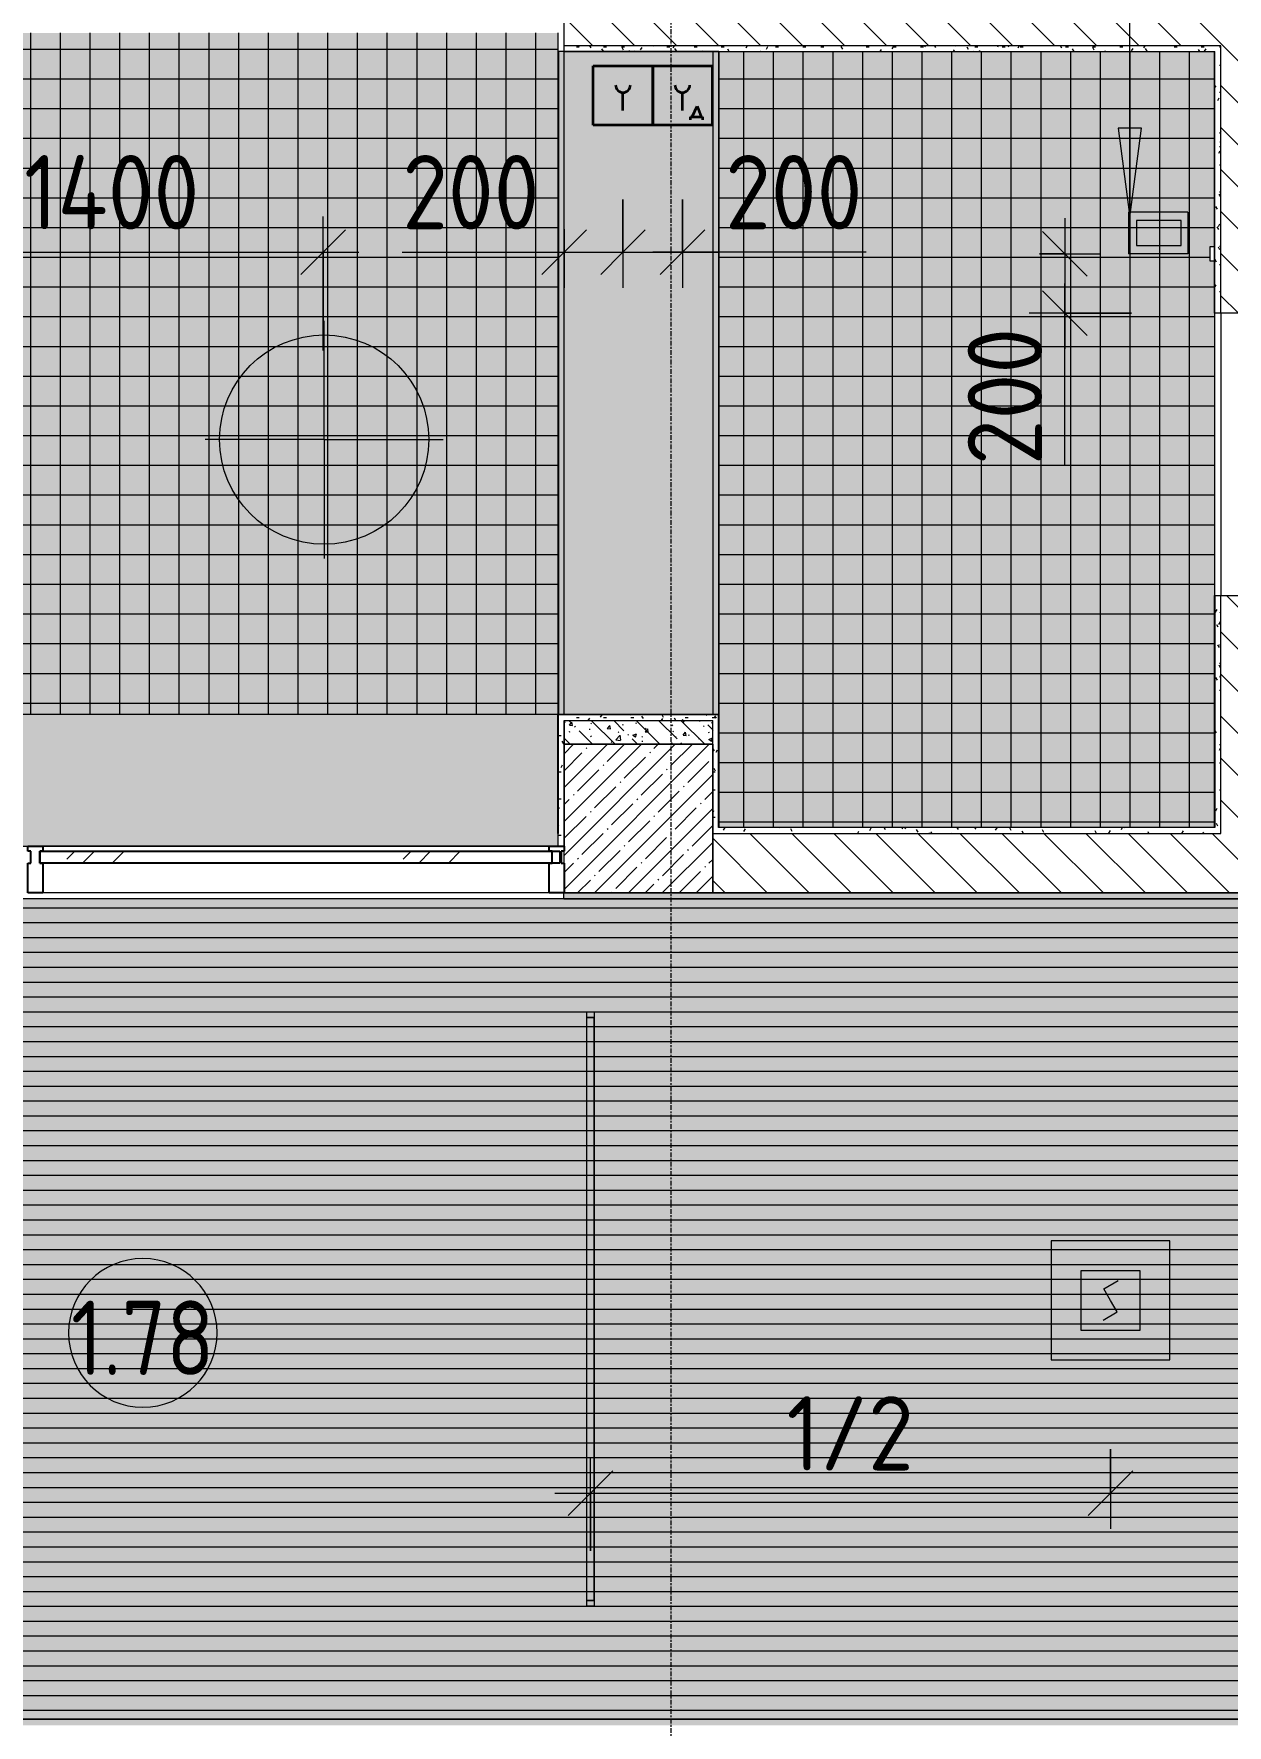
# Model space of a CAD drawing. Header units: millimetres. Extents: x 81610 to 276841, y -8553 to 29000.
# Drawn here: x 113815 to 117831, y 10600 to 16290 of the extents above; entities that cross this region are included whole.
import ezdxf

# ---------------------------------------------------------------- set-up
doc = ezdxf.new("R2010")
doc.units = ezdxf.units.MM
doc.linetypes.add('ADSK_Штрих_ш2 п1', pattern=[300, 200, -100])
doc.linetypes.add('Осевая', pattern=[31.75, 6.35, -4.7625, 15.875, -4.7625])
for name, color, linetype, lineweight in [('A-ANNO-DIMS', 7, 'Continuous', 9), ('A-ANNO-DIMS-100', 7, 'Continuous', 9), ('A-ANNO-NOTE', 7, 'Continuous', 9), ('A-AREA-IDEN', 7, 'Continuous', 9), ('A-CLNG-PATT', 7, 'Continuous', 9), ('A-DETL-1', 7, 'Continuous', 35), ('A-DETL-2', 7, 'ADSK_Штрих_ш2 п1', 9), ('A-GLAZ-CURT', 7, 'Continuous', 9), ('A-GLAZ-CURT-1', 7, 'Continuous', 25), ('A-GLAZ-CWMG', 7, 'Continuous', 9), ('A-GLAZ-CWMG-1', 7, 'Continuous', 25), ('A-WALL', 7, 'Continuous', 9), ('I-WALL', 7, 'Continuous', 9), ('Q-SPCQ', 7, 'Continuous', 9), ('S-COLS', 7, 'Continuous', 9), ('Оси-2', 7, 'Осевая', 9)]:
    doc.layers.add(name, color=color, linetype=linetype, lineweight=lineweight)
doc.layers.add('A-ANNO-NOTE-1', color=7, linetype='Continuous', lineweight=9, transparency=1)
doc.layers.add('A-CLNG-PATT-1', color=7, linetype='Continuous', lineweight=9, transparency=1)
for name, color, linetype, lineweight, true_color in [('A-CLNG-1', 7, 'Continuous', 9, 0xeaeaea), ('A-WALL-1', 7, 'Continuous', 9, 0x3c3c3c), ('A-WALL-FNSH-1', 7, 'Continuous', 9, 0x3c3c3c), ('E-LITE-EQPM-1', 7, 'Continuous', 9, 0xff8080), ('G-ANNO-TEXT-1', 7, 'Continuous', 9, 0x3c3c3c), ('I-WALL-1', 7, 'Continuous', 9, 0x535353), ('Q-SPCQ-3', 7, 'Continuous', 9, 0x008040), ('Q-SPCQ-4', 1, 'Continuous', 9, 0xff0000), ('S-COLS-1', 9, 'Continuous', 9, 0x808080), ('S-COLS-2', 7, 'Continuous', 9, 0x3c3c3c)]:
    doc.layers.add(name, color=color, linetype=linetype, lineweight=lineweight, true_color=true_color)
doc.styles.add('GOST Common', font='GOST_Common.ttf', dxfattribs={"width": 0.9, "height": 250})
doc.styles.add('ISOCPEUR', font='isocpeur.ttf', dxfattribs={"width": 0.9, "height": 250})
doc.dimstyles.new('ISO-2_5_0_9К_БОЛЬШОЙ', dxfattribs={"dimscale": 304.8, "dimtxt": 248.995294, "dimasz": 0.492126, "dimexe": 0.393701, "dimexo": 0.984252, "dimgap": 0, "dimtad": 1, "dimdec": 0, "dimrnd": 10, "dimzin": 0, "dimdsep": 46, "dimtxsty": 'ISOCPEUR', "dimblk1": 'OBLIQUE', "dimblk2": 'OBLIQUE', "dimsah": 1, "dimcen": 0.09, "dimdle": 0.393701, "dimazin": 0, "dimtfac": 1, "dimtdec": 4, "dimtix": 1, "dimtmove": 0, "dimatfit": 3, "dimfxl": 1, "dimtvp": 1, "dimtolj": 1, "dimtzin": 0, "dimarcsym": 2})
doc.dimstyles.new('ISO-2_5_0_9К_БОЛЬШОЙ_1', dxfattribs={"dimscale": 304.8, "dimtxt": 248.995294, "dimasz": 0.492126, "dimexe": 0.393701, "dimexo": 0.984252, "dimgap": 0, "dimtad": 1, "dimdec": 0, "dimrnd": 10, "dimzin": 0, "dimdsep": 46, "dimtxsty": 'ISOCPEUR', "dimblk1": 'OBLIQUE', "dimblk2": 'OBLIQUE', "dimsah": 1, "dimcen": 0.09, "dimdle": 0.393701, "dimazin": 0, "dimtfac": 1, "dimtdec": 4, "dimtix": 1, "dimtmove": 1, "dimatfit": 3, "dimfxl": 1, "dimtvp": 1, "dimtolj": 1, "dimtzin": 0, "dimarcsym": 2})
pattern_1 = [(135, (0, 0), (-70.71068, -70.71068), [])]
pattern_2 = [(0, (0, 0), (121.92, 30.48), [10.058, -81.382, 10.058, -81.382, -487.68]), (0, (0, 0), (121.92, 30.48), [-182.88, 10.058, -172.822, 10.058, -81.382, -213.36]), (0, (0, 0), (121.92, 30.48), [-457.2, 10.058, -50.902, 10.058, -142.342]), (120, (45.72, 15.24), (-87.356454, 90.345817), [10.058, -81.382, 10.058, -81.382, -487.68]), (120, (45.72, 15.24), (-87.356454, 90.345817), [-182.88, 10.058, -172.822, 10.058, -81.382, -213.36]), (120, (45.72, 15.24), (-87.356454, 90.345817), [-457.2, 10.058, -50.902, 10.058, -142.342]), (240, (60.96, 76.2), (-34.563546, -120.825817), [10.058, -81.382, 10.058, -81.382, -487.68]), (240, (60.96, 76.2), (-34.563546, -120.825817), [-182.88, 10.058, -172.822, 10.058, -81.382, -213.36]), (240, (60.96, 76.2), (-34.563546, -120.825817), [-457.2, 10.058, -50.902, 10.058, -142.342])]

# ---------------------------------------------------------------- blocks, each defined once
blk = doc.blocks.new('Системная панель - Стекло - 40мм-32354598-Сводный план потолков 1 этажа в осях 23-33')
at = {"layer": 'A-GLAZ-CURT'}
h = blk.add_hatch(dxfattribs=at)
h.set_pattern_fill('FP_21', color=256, style=0, pattern_type=2)
h.set_pattern_definition([(225, (114810.45, 13440), (282.8427, -282.8427), [200, -600]), (225, (115010.45, 13540), (282.8427, -282.8427), [600, -200]), (225, (114610.45, 13640), (282.8427, -282.8427), [200, -600])])
h.paths.add_polyline_path([(-875, 40), (-875, 0), (875, 0), (875, 40), (-788.6, 40)])
at = {"layer": 'A-GLAZ-CURT-1'}
for p, q in [((-875, 0), (-875, 40)), ((-875, 40), (875, 40)), ((875, 0), (-875, 0)), ((875, 40), (875, 0))]:
    blk.add_line(p, q, dxfattribs=at)
blk = doc.blocks.new('Прямоугольный импост - Импост структурный с накладкой - 160мм Темный-32355001-Сводный план потолков 1 этажа в осях 23-33')
at = {"layer": 'A-GLAZ-CWMG'}
for p, q in [((115550, 13557), (113845.4, 13557)), ((115560.4, 13557), (115550, 13557))]:
    blk.add_line(p, q, dxfattribs=at)
blk = doc.blocks.new('Прямоугольный импост - Импост структурный с накладкой - 160мм Темный-30755591-Сводный план потолков 1 этажа в осях 23-33')
at = {"layer": 'A-GLAZ-CWMG-1'}
for p, q in [((25, 17), (-25, 17)), ((-25, 17), (-25, 0)), ((-25, 0), (-15, 0)), ((-15, 0), (-15, -40)), ((15, 0), (25, 0)), ((15, -40), (15, 0)), ((25, 0), (25, 17)), ((-15, -40), (-25, -40)), ((-25, -40), (-25, -140)), ((25, -40), (15, -40)), ((25, -140), (25, -40)), ((-25, -140), (25, -140))]:
    blk.add_line(p, q, dxfattribs=at)
blk = doc.blocks.new('Прямоугольный импост - Импост структурный с накладкой - 160мм Темный-31239248-Сводный план потолков 1 этажа в осях 23-33')
at = {"layer": 'A-GLAZ-CWMG-1'}
for p, q in [((-50, 0), (-50, 17)), ((-50, 17), (0, 17)), ((-40, 0), (-50, 0)), ((-40, -40), (-40, 0)), ((0, 0), (-10, 0)), ((-10, 0), (-10, -40)), ((0, 17), (0, 0)), ((-50, -140), (-50, -40)), ((-50, -40), (-40, -40)), ((-10, -40), (0, -40)), ((0, -40), (0, -140)), ((0, -140), (-50, -140))]:
    blk.add_line(p, q, dxfattribs=at)
blk = doc.blocks.new('Прямоугольный импост - Импост структурный с накладкой - 160мм Темный-32355004-Сводный план потолков 1 этажа в осях 23-33')
at = {"layer": 'A-GLAZ-CWMG'}
for p, q in [((115550, 13557), (113845.4, 13557)), ((115550, 13400), (113845.4, 13400))]:
    blk.add_line(p, q, dxfattribs=at)
blk = doc.blocks.new('_Считыватель карт - Тип 1-29705581-Сводный план потолков 1 этажа в осях 23-33')
at = {"layer": 'Q-SPCQ-3'}
for p, q in [((100, -15.5), (100, -0.5)), ((100, -0.5), (150, -0.5)), ((150, -15.5), (100, -15.5)), ((150, -0.5), (150, -15.5)), ((-15, -90), (125, -90)), ((-15, -90), (-15, -290)), ((97.6, -113.4), (12.6, -113.4)), ((12.6, -113.4), (12.6, -263.4)), ((97.6, -263.4), (97.6, -113.4)), ((125, -90), (125, -290)), ((12.6, -263.4), (97.6, -263.4)), ((-15, -290), (125, -290))]:
    blk.add_line(p, q, dxfattribs=at)
blk = doc.blocks.new('Извещатель потолочный - Монтируемые на перекрытии-30363648-Сводный план потолков 1 этажа в осях 23-33')
at = {"layer": 'Q-SPCQ'}
for p, q in [((-300, 300), (-300, -100)), ((100, 300), (-300, 300)), ((100, -100), (100, 300)), ((0, 200), (-200, 200)), ((-200, 200), (-200, 0)), ((0, 0), (0, 200)), ((-122.5, 139), (-74.9, 166.5)), ((-100, 100), (-122.5, 139)), ((-125.1, 33.5), (-77.5, 61)), ((-77.5, 61), (-100, 100)), ((-200, 0), (0, 0)), ((-300, -100), (100, -100))]:
    blk.add_line(p, q, dxfattribs=at)
blk = doc.blocks.new('Downlight - Strip - 2000 мм-27655400-Сводный план потолков 1 этажа в осях 23-33')
at = {"layer": 'E-LITE-EQPM-1'}
for p, q in [((-1000, -231.3), (-1000, -205.9)), ((-1000, -205.9), (-980.9, -205.9)), ((-980.9, -231.3), (-980.9, -205.9)), ((-980.9, -205.9), (981, -205.9)), ((-980.9, -205.9), (-980.9, -231.3)), ((-980.9, -231.3), (-980.9, -205.9)), ((-980.9, -205.9), (-980.9, -231.3)), ((-980.9, -205.9), (981, -205.9)), ((-980.9, -205.9), (981, -205.9)), ((981, -205.9), (981, -231.3)), ((981, -231.3), (981, -205.9)), ((981, -205.9), (1000, -205.9)), ((981, -231.3), (981, -205.9)), ((981, -205.9), (981, -231.3)), ((1000, -205.9), (1000, -231.3)), ((-980.9, -231.3), (-1000, -231.3)), ((981, -231.3), (-980.9, -231.3)), ((981, -231.3), (-980.9, -231.3)), ((-980.9, -231.3), (981, -231.3)), ((1000, -231.3), (981, -231.3))]:
    blk.add_line(p, q, dxfattribs=at)
blk = doc.blocks.new('Марка_Помещения - Номер-25198446-Сводный план потолков 1 этажа в осях 23-33')
at = {"layer": 'A-AREA-IDEN'}
for start, end in [(360, 180), (180, 360)]:
    blk.add_arc((0, 0), 2.5, start, end, dxfattribs=at)
blk = doc.blocks.new('DIMBLOCK31-Сводный план потолков 1 этажа в осях 23-33')
at = {"layer": 'A-ANNO-DIMS-100'}
for p, q in [((117285, 15670), (117285, 15230)), ((117199.5, 15550), (117405, 15550)), ((117285, 15550), (117199.5, 15550)), ((117285, 15413), (117285, 15450)), ((117285, 14838.9), (117285, 15413)), ((117510, 15350), (117165, 15350)), ((117285, 15350), (117510, 15350))]:
    blk.add_line(p, q, dxfattribs=at)
at = {"layer": 'A-ANNO-DIMS-100', "lineweight": 20}
for p, q in [((117285, 15550), (117210, 15625)), ((117285, 15550), (117360, 15475)), ((117285, 15350), (117210, 15425)), ((117285, 15350), (117360, 15275))]:
    blk.add_line(p, q, dxfattribs=at)
at = {"layer": 'A-ANNO-DIMS-100', "color": 0, "insert": (116958.4, 14838.9), "char_height": 250, "width": 568.858, "attachment_point": 1, "rotation": 90, "line_spacing_factor": 1.149209, "style": 'ISOCPEUR'}
blk.add_mtext('200', dxfattribs=at)
blk = doc.blocks.new('_Oblique')
at = {"color": 0, "linetype": 'ByBlock', "lineweight": -2}
blk.add_line((-0.5, -0.5), (0.5, 0.5), dxfattribs=at)
blk = doc.blocks.new('DIMBLOCK75-Сводный план потолков 1 этажа в осях 23-33')
at = {"layer": 'A-ANNO-DIMS-100'}
for p, q in [((115798.1, 15732.5), (115798.1, 15435.6)), ((115798.1, 15555.6), (115798.1, 15732.5)), ((115600.4, 15633), (115600.4, 15435.6)), ((115600.4, 15555.6), (115600.4, 15633)), ((115055.3, 15555.6), (115629.3, 15555.6)), ((115480.4, 15555.6), (115798.1, 15555.6)), ((115629.3, 15555.6), (115699.3, 15555.6))]:
    blk.add_line(p, q, dxfattribs=at)
at = {"layer": 'A-ANNO-DIMS-100', "lineweight": 20}
for p, q in [((115600.4, 15555.6), (115675.4, 15630.6)), ((115798.1, 15555.6), (115873.1, 15630.6)), ((115600.4, 15555.6), (115525.4, 15480.6)), ((115798.1, 15555.6), (115723.1, 15480.6))]:
    blk.add_line(p, q, dxfattribs=at)
at = {"layer": 'A-ANNO-DIMS-100', "color": 0, "insert": (115055.3, 15882.2), "char_height": 250, "width": 568.858, "attachment_point": 1, "line_spacing_factor": 1.149209, "style": 'ISOCPEUR'}
blk.add_mtext('200', dxfattribs=at)
blk = doc.blocks.new('DIMBLOCK76-Сводный план потолков 1 этажа в осях 23-33')
at = {"layer": 'A-ANNO-DIMS-100'}
for p, q in [((115798.1, 15732.5), (115798.1, 15435.6)), ((115798.1, 15555.6), (115798.1, 15732.5)), ((115998.1, 15732.5), (115998.1, 15435.6)), ((115998.1, 15555.6), (115998.1, 15732.5)), ((115798.1, 15555.6), (116118.1, 15555.6)), ((116042, 15555.6), (115898.1, 15555.6)), ((116616.1, 15555.6), (116042, 15555.6))]:
    blk.add_line(p, q, dxfattribs=at)
at = {"layer": 'A-ANNO-DIMS-100', "lineweight": 20}
for p, q in [((115798.1, 15555.6), (115873.1, 15630.6)), ((115998.1, 15555.6), (116073.1, 15630.6)), ((115798.1, 15555.6), (115723.1, 15480.6)), ((115998.1, 15555.6), (115923.1, 15480.6))]:
    blk.add_line(p, q, dxfattribs=at)
at = {"layer": 'A-ANNO-DIMS-100', "color": 0, "insert": (116142, 15882.2), "char_height": 250, "width": 568.858, "attachment_point": 1, "line_spacing_factor": 1.149209, "style": 'ISOCPEUR'}
blk.add_mtext('200', dxfattribs=at)
blk = doc.blocks.new('DIMBLOCK141-Сводный план потолков 1 этажа в осях 23-33')
at = {"layer": 'A-ANNO-DIMS-100'}
for p, q in [((115689, 11186.1), (115689, 11500.1)), ((117439, 11529), (117439, 11260.1)), ((117439, 11380.1), (117439, 11529)), ((115569, 11380.1), (117439, 11380.1)), ((115689, 11380.1), (115689, 11186.1))]:
    blk.add_line(p, q, dxfattribs=at)
at = {"layer": 'A-ANNO-DIMS-100', "lineweight": 20}
for p, q in [((115689, 11380.1), (115764, 11455.1)), ((117439, 11380.1), (117514, 11455.1)), ((115689, 11380.1), (115614, 11305.1)), ((117439, 11380.1), (117364, 11305.1))]:
    blk.add_line(p, q, dxfattribs=at)
at = {"layer": 'A-ANNO-DIMS-100', "color": 0, "insert": (116348.5, 11706.7), "char_height": 250, "width": 517.144, "attachment_point": 1, "line_spacing_factor": 1.149209, "style": 'ISOCPEUR'}
blk.add_mtext('1/2', dxfattribs=at)
blk = doc.blocks.new('DIMBLOCK142-Сводный план потолков 1 этажа в осях 23-33')
at = {"layer": 'A-ANNO-DIMS-100'}
for p, q in [((117439, 11529), (117439, 11260.1)), ((117439, 11380.1), (117439, 11529)), ((119189, 11186.1), (119189, 11500.1)), ((117439, 11380.1), (119309, 11380.1)), ((119189, 11380.1), (119189, 11186.1))]:
    blk.add_line(p, q, dxfattribs=at)
at = {"layer": 'A-ANNO-DIMS-100', "lineweight": 20}
for p, q in [((117439, 11380.1), (117514, 11455.1)), ((119189, 11380.1), (119264, 11455.1)), ((117439, 11380.1), (117364, 11305.1)), ((119189, 11380.1), (119114, 11305.1))]:
    blk.add_line(p, q, dxfattribs=at)
at = {"layer": 'A-ANNO-DIMS-100', "color": 0, "insert": (118098.5, 11706.7), "char_height": 250, "width": 517.144, "attachment_point": 1, "line_spacing_factor": 1.149209, "style": 'ISOCPEUR'}
blk.add_mtext('1/2', dxfattribs=at)
blk = doc.blocks.new('DIMBLOCK144-Сводный план потолков 1 этажа в осях 23-33')
at = {"layer": 'A-ANNO-DIMS-100'}
for p, q in [((113389, 15431), (113389, 15675.6)), ((114789, 15224.8), (114789, 15675.6)), ((113389, 15555.6), (114909, 15555.6)), ((113389, 15555.6), (113389, 15431)), ((114789, 15555.6), (114789, 15224.8))]:
    blk.add_line(p, q, dxfattribs=at)
at = {"layer": 'A-ANNO-DIMS-100', "lineweight": 20}
for p, q in [((113389, 15555.6), (113464, 15630.6)), ((114789, 15555.6), (114864, 15630.6)), ((113389, 15555.6), (113314, 15480.6)), ((114789, 15555.6), (114714, 15480.6))]:
    blk.add_line(p, q, dxfattribs=at)
at = {"layer": 'A-ANNO-DIMS-100', "color": 0, "insert": (113782.5, 15882.2), "char_height": 250, "width": 735.494, "attachment_point": 1, "line_spacing_factor": 1.149209, "style": 'ISOCPEUR'}
blk.add_mtext('1400', dxfattribs=at)

msp = doc.modelspace()

# ---------------------------------------------------------------- hatches: boundary and pattern name
at = {"layer": 'A-ANNO-NOTE-1'}
h = msp.add_hatch(color=256, dxfattribs=at)
h.paths.add_polyline_path([(114792.5, 14572.8), (114825.7, 14574.4), (114847.6, 14577.1), (114874.7, 14582.5), (114901.3, 14590), (114927.2, 14599.6), (114952.3, 14611.2), (114976.5, 14624.7), (115002.5, 14642.3), (115021.1, 14657.1), (115041.4, 14675.9), (115060.2, 14696.2), (115077.3, 14717.9), (115092.7, 14740.9), (115106.2, 14765), (115117.8, 14790.1), (115127.3, 14816), (115134.8, 14842.6), (115140.9, 14874.4), (115143.5, 14897.2), (115144.6, 14924.8), (115143.5, 14952.4), (115140.2, 14979.9), (115134.8, 15007), (115127.3, 15033.6), (115117.8, 15059.5), (115106.2, 15084.6), (115092.7, 15108.8), (115077.3, 15131.7), (115060.2, 15153.5), (115041.4, 15173.8), (115021.1, 15192.5), (114999.4, 15209.6), (114976.5, 15225), (114952.3, 15238.5), (114927.2, 15250.1), (114901.3, 15259.6), (114874.7, 15267.1), (114847.6, 15272.5), (114820.1, 15275.8), (114792.5, 15276.9), (114764.9, 15275.8), (114737.4, 15272.5), (114710.3, 15267.1), (114683.7, 15259.6), (114657.3, 15249.9), (114632.7, 15238.5), (114604.9, 15222.6), (114585.6, 15209.6), (114563.9, 15192.5), (114543.6, 15173.8), (114524.8, 15153.5), (114507.7, 15131.7), (114491.1, 15106.6), (114478.9, 15084.6), (114467.3, 15059.5), (114457.7, 15033.6), (114450.2, 15007), (114444.8, 14979.9), (114441.6, 14952.4), (114440.5, 14924.8), (114441.6, 14897.2), (114444.8, 14869.8), (114450.2, 14842.6), (114457.7, 14816), (114467.3, 14790.1), (114478.9, 14765), (114492.4, 14740.9), (114507.7, 14717.9), (114524.8, 14696.2), (114543.6, 14675.9), (114563.9, 14657.1), (114585.6, 14640), (114608.6, 14624.7), (114632.7, 14611.2), (114657.8, 14599.6), (114683.7, 14590), (114710.3, 14582.5), (114737.4, 14577.1), (114764.9, 14573.9), (114783.3, 14572.9)])
h.paths.add_polyline_path([(114792.5, 14624.8), (114769, 14625.8), (114745.6, 14628.5), (114722.5, 14633.1), (114699.8, 14639.5), (114677.7, 14647.7), (114656.3, 14657.5), (114635.8, 14669), (114616.2, 14682.1), (114597.7, 14696.7), (114580.4, 14712.7), (114564.4, 14730), (114549.8, 14748.5), (114536.7, 14768.1), (114525.2, 14788.6), (114515.4, 14810), (114507.2, 14832.1), (114500.8, 14854.8), (114496.2, 14877.9), (114493.4, 14901.3), (114492.5, 14924.8), (114493.4, 14948.4), (114496.2, 14971.8), (114500.8, 14994.9), (114507.2, 15017.5), (114515.4, 15039.6), (114525.2, 15061), (114536.7, 15081.6), (114553.9, 15106.6), (114564.4, 15119.7), (114580.4, 15137), (114597.7, 15152.9), (114616.2, 15167.5), (114635.8, 15180.6), (114657.3, 15192.6), (114677.7, 15202), (114699.8, 15210.1), (114722.5, 15216.5), (114745.6, 15221.1), (114769, 15223.9), (114792.5, 15224.8), (114816.1, 15223.9), (114839.5, 15221.1), (114862.6, 15216.5), (114885.2, 15210.1), (114907.3, 15202), (114928.7, 15192.1), (114949.3, 15180.6), (114968.9, 15167.5), (114987.4, 15152.9), (115004.7, 15137), (115020.6, 15119.7), (115035.2, 15101.2), (115048.3, 15081.6), (115059.8, 15061), (115069.7, 15039.6), (115077.8, 15017.5), (115085.2, 14990.5), (115088.8, 14971.8), (115091.6, 14948.4), (115092.5, 14924.8), (115091.6, 14901.3), (115088.2, 14874.4), (115084.2, 14854.8), (115077.8, 14832.1), (115069.7, 14810), (115059.8, 14788.6), (115048.3, 14768.1), (115035.2, 14748.5), (115020.6, 14730), (115004.7, 14712.7), (114987.4, 14696.7), (114968.9, 14682.1), (114949.3, 14669), (114928.7, 14657.5), (114907.3, 14647.7), (114885.2, 14639.5), (114862.6, 14633.1), (114839.5, 14628.5), (114816.1, 14625.8), (114800.4, 14624.9)])
at = {"layer": 'A-CLNG-PATT'}
h = msp.add_hatch(dxfattribs=at)
h.set_pattern_fill('FP_35', color=256, style=0, pattern_type=2)
h.set_pattern_definition([(0, (109305, 16338.5), (0, -100), []), (270, (109305, 16338.5), (-100, -6e-15), [])])
h.paths.add_polyline_path([(117790, 13620), (117790, 16229), (116120.4, 16229), (116121, 13620), (117773, 13620)])
h.paths.add_polyline_path([(115580, 14000), (115580, 16293), (111070, 16293), (111070, 14000), (115499, 14000)])
h.paths.add_polyline_path([(106071.9, 14000), (110529, 14000), (110529, 19120), (106070, 19120), (106070, 14000)])
h.paths.add_polyline_path([(105530, 14000), (105530, 19120), (100820, 19120), (100821, 17750), (101418, 17750), (101418, 14000), (104725.2, 14000)])
h.paths.add_polyline_path([(117774, 15525), (117774, 15575), (117789, 15575), (117789, 15525)])
h.paths.add_polyline_path([(101419, 15575), (101419, 15675), (101439, 15675), (101439, 15575)])
h.paths.add_polyline_path([(101439, 16325), (101419, 16325), (101419, 16425), (101439, 16425)])
h = msp.add_hatch(dxfattribs=at)
h.set_pattern_fill('FP_44', color=256, style=0, pattern_type=2)
h.set_pattern_definition([(0, (109955, 12000), (0, -50), [])])
h.paths.add_polyline_path([(121190, 10620), (121189, 12430), (120360, 12430), (120359, 13380), (98720, 13380), (98720, 11340), (100829, 11340), (100830, 10620), (121177, 10620)])
h.paths.add_polyline_path([(110485.9, 11801.5), (110439.1, 11813), (110396.4, 11835.4), (110360.3, 11867.4), (110332.9, 11907.1), (110315.8, 11952.1), (110310, 12000), (110315.8, 12047.9), (110332.9, 12092.9), (110360.3, 12132.6), (110396.4, 12164.6), (110439.1, 12187), (110485.9, 12198.5), (110534.1, 12198.5), (110580.9, 12187), (110623.6, 12164.6), (110659.7, 12132.6), (110687.1, 12092.9), (110704.2, 12047.9), (110710, 12000), (110704.2, 11952.1), (110687.1, 11907.1), (110659.7, 11867.4), (110623.6, 11835.4), (110580.9, 11813), (110534.1, 11801.5)])
h.paths.add_polyline_path([(110934.1, 11801.5), (110885.9, 11801.5), (110839.1, 11813), (110796.4, 11835.4), (110760.3, 11867.4), (110732.9, 11907.1), (110715.8, 11952.1), (110710, 12000), (110715.8, 12047.9), (110732.9, 12092.9), (110760.3, 12132.6), (110796.4, 12164.6), (110839.1, 12187), (110885.9, 12198.5), (110934.1, 12198.5), (110980.9, 12187), (111023.6, 12164.6), (111059.7, 12132.6), (111087.1, 12092.9), (111104.2, 12047.9), (111110, 12000), (111104.2, 11952.1), (111087.1, 11907.1), (111059.7, 11867.4), (111023.6, 11835.4), (110980.9, 11813)])
at = {"layer": 'A-CLNG-PATT-1'}
h = msp.add_hatch(color=256, dxfattribs=at)
h.paths.add_polyline_path([(117790, 13620), (117790, 16229), (116120.4, 16229), (116121, 13620), (117773, 13620)])
h.paths.add_polyline_path([(115580, 14000), (115580, 16293), (111070, 16293), (111070, 14000), (115499, 14000)])
h.paths.add_polyline_path([(106071.9, 14000), (110529, 14000), (110529, 19120), (106070, 19120), (106070, 14000)])
h.paths.add_polyline_path([(105530, 14000), (105530, 19120), (100820, 19120), (100821, 17750), (101418, 17750), (101418, 14000), (104725.2, 14000)])
h.paths.add_polyline_path([(117774, 15525), (117774, 15575), (117789, 15575), (117789, 15525)])
h.paths.add_polyline_path([(101419, 15575), (101419, 15675), (101439, 15675), (101439, 15575)])
h.paths.add_polyline_path([(101439, 16325), (101419, 16325), (101419, 16425), (101439, 16425)])
for points in [[(116100, 14000), (116121, 14000), (116121, 16230), (115581, 16230), (115581, 14000), (115600, 14000)], [(115499, 13557), (115580, 13557), (115580, 14000), (111070, 14000), (111070, 13557), (114152.3, 13557)]]:
    msp.add_hatch(color=256, dxfattribs=at).paths.add_polyline_path(points)
h = msp.add_hatch(color=256, dxfattribs=at)
h.paths.add_polyline_path([(121190, 10620), (121189, 12430), (120360, 12430), (120359, 13380), (98720, 13380), (98720, 11340), (100829, 11340), (100830, 10620), (121177, 10620)])
h.paths.add_polyline_path([(110485.9, 11801.5), (110439.1, 11813), (110396.4, 11835.4), (110360.3, 11867.4), (110332.9, 11907.1), (110315.8, 11952.1), (110310, 12000), (110315.8, 12047.9), (110332.9, 12092.9), (110360.3, 12132.6), (110396.4, 12164.6), (110439.1, 12187), (110485.9, 12198.5), (110534.1, 12198.5), (110580.9, 12187), (110623.6, 12164.6), (110659.7, 12132.6), (110687.1, 12092.9), (110704.2, 12047.9), (110710, 12000), (110704.2, 11952.1), (110687.1, 11907.1), (110659.7, 11867.4), (110623.6, 11835.4), (110580.9, 11813), (110534.1, 11801.5)])
h.paths.add_polyline_path([(110934.1, 11801.5), (110885.9, 11801.5), (110839.1, 11813), (110796.4, 11835.4), (110760.3, 11867.4), (110732.9, 11907.1), (110715.8, 11952.1), (110710, 12000), (110715.8, 12047.9), (110732.9, 12092.9), (110760.3, 12132.6), (110796.4, 12164.6), (110839.1, 12187), (110885.9, 12198.5), (110934.1, 12198.5), (110980.9, 12187), (111023.6, 12164.6), (111059.7, 12132.6), (111087.1, 12092.9), (111104.2, 12047.9), (111110, 12000), (111104.2, 11952.1), (111087.1, 11907.1), (111059.7, 11867.4), (111023.6, 11835.4), (110980.9, 11813)])
at = {"layer": 'G-ANNO-TEXT-1'}
msp.add_hatch(color=256, dxfattribs=at).paths.add_polyline_path([(117504.2, 15672.9), (117543.7, 15972.9), (117464.7, 15972.9)])
at = {"layer": 'I-WALL'}
h = msp.add_hatch(dxfattribs=at)
h.set_pattern_fill('FP_4', color=256, style=0, pattern_type=2)
h.set_pattern_definition(pattern_1)
h.paths.add_polyline_path([(118010, 16250), (118010, 16450), (115600.4, 16450), (115600.4, 16250), (117810, 16250)])
h = msp.add_hatch(dxfattribs=at)
h.set_pattern_fill('FP_31', color=256, style=0, pattern_type=2)
h.set_pattern_definition(pattern_2)
h.paths.add_polyline_path([(117810, 16230), (117810, 16250), (115600.4, 16250), (115600.4, 16230), (117790, 16230)])
h = msp.add_hatch(dxfattribs=at)
h.set_pattern_fill('FP_31', color=256, style=0, pattern_type=2)
h.set_pattern_definition(pattern_2)
h.paths.add_polyline_path([(117810, 13620), (117810, 14400), (117790, 14400), (117790, 13620)])
h.paths.add_polyline_path([(117810, 15350), (117810, 16230), (117790, 16230), (117790, 15350)])
h = msp.add_hatch(dxfattribs=at)
h.set_pattern_fill('FP_4', color=256, style=0, pattern_type=2)
h.set_pattern_definition(pattern_1)
h.paths.add_polyline_path([(117810, 13600), (118010, 13600), (118010, 14400), (117810, 14400), (117810, 13713.7)])
h.paths.add_polyline_path([(117810, 15350), (118010, 15350), (118010, 16250), (117810, 16250), (117810, 15570.9)])
h = msp.add_hatch(dxfattribs=at)
h.set_pattern_fill('FP_31', color=256, style=0, pattern_type=2)
h.set_pattern_definition(pattern_2)
h.paths.add_polyline_path([(115580, 13557), (115600, 13557), (115600, 14000), (115580, 14000), (115580, 13713.7)])
h = msp.add_hatch(dxfattribs=at)
h.set_pattern_fill('FP_31', color=256, style=0, pattern_type=2)
h.set_pattern_definition(pattern_2)
h.paths.add_polyline_path([(116100, 13980), (116120, 13980), (116120, 14000), (115600, 14000), (115600, 13980)])
h = msp.add_hatch(dxfattribs=at)
h.set_pattern_fill('FP_6', color=256, style=0, pattern_type=2)
h.set_pattern_definition([(135, (0, 0), (-75.43415, -75.43415), [106.68, -17.78, 3.556, -17.78]), (135, (0, 75.39), (-75.43415, -75.43415), []), (50, (0, 0), (127.52922, -11.15758), [13.335, -146.685]), (355, (0, 0), (-24.66966, 133.74002), [10.668, -117.348]), (100.451, (10.63, -0.93), (102.85973, 122.58178), [11.333, -124.663]), (46.184, (0, 35.56), (189.75516, -29.43036), [20.002, -220.027]), (96.636, (15.81, 33.1), (166.1822, 173.1996), [17, -186.995]), (351.184, (0, 35.56), (166.18393, 173.19757), [16.002, -176.022]), (21, (17.78, 26.67), (106.130265, -71.58603), [13.335, -146.685]), (326, (17.78, 26.67), (43.26188, 128.93175), [10.668, -117.348]), (71.451, (26.62, 20.7), (149.39198, 57.34505), [11.333, -124.663]), (37.5, (0, 0), (2.162228, 59.188357), [3.353, -112.573, 3.353, -115.773, -117.792]), (37.5, (0, 0), (2.162228, 59.188357), [-235.052, 3.353, -114.44]), (7.5, (0, 0), (46.773857, 70.126152), [3.353, -64.567, 3.353, -109.906, -44.894]), (7.5, (0, 0), (46.773857, 70.126152), [-181.178, 3.353, -41.542]), (327.5, (-39.65, 0), (94.913671, -4.010093), [3.353, -41.097, 3.353, -135.331, -184.023]), (327.5, (-39.65, 0), (94.913671, -4.010093), [-183.134, 3.353, -180.67]), (317.5, (-57.43, 0), (103.69057, 17.79882), [3.353, -54.432, 3.353, -88.748, -130.683]), (317.5, (-57.43, 0), (103.69057, 17.79882), [-149.885, 3.353, -127.33])])
h.paths.add_polyline_path([(116100, 13900), (116100, 13980), (115600.4, 13980), (115600.4, 13900)])
h = msp.add_hatch(dxfattribs=at)
h.set_pattern_fill('FP_31', color=256, style=0, pattern_type=2)
h.set_pattern_definition(pattern_2)
h.paths.add_polyline_path([(116100, 13600), (116120, 13600), (116120, 13980), (116100, 13980), (116100, 13713.7)])
h = msp.add_hatch(dxfattribs=at)
h.set_pattern_fill('FP_4', color=256, style=0, pattern_type=2)
h.set_pattern_definition(pattern_1)
h.paths.add_polyline_path([(120886, 13400), (120930, 13400), (120930, 13600), (116100, 13600), (116100, 13400), (120460, 13400)])
h = msp.add_hatch(dxfattribs=at)
h.set_pattern_fill('FP_31', color=256, style=0, pattern_type=2)
h.set_pattern_definition(pattern_2)
h.paths.add_polyline_path([(116845.8, 13600), (117810, 13600), (117810, 13620), (116120, 13620), (116120, 13600), (116172.4, 13600)])
h = msp.add_hatch(dxfattribs=at)
h.set_pattern_fill('FP_31', color=256, style=0, pattern_type=2)
h.set_pattern_definition(pattern_2)
h.paths.add_polyline_path([(120380, 13380), (120380, 13400), (115599, 13400), (115600, 13380), (120360, 13380)])
h = msp.add_hatch(dxfattribs=at)
h.set_pattern_fill('FP_31', color=256, style=0, pattern_type=2)
h.set_pattern_definition(pattern_2)
h.paths.add_polyline_path([(121190, 10600), (121190, 10620), (111180, 10620), (111180, 10600), (120886, 10600)])
h.paths.add_polyline_path([(110112.1, 10600), (110230, 10600), (110230, 10620), (109130, 10620), (109130, 10600)])
h.paths.add_polyline_path([(107680, 10600), (107680, 10620), (105095, 10620), (105095, 10600), (106071.9, 10600)])
h.paths.add_polyline_path([(103378.4, 10600), (103645, 10600), (103645, 10620), (100809, 10620), (100809, 10600), (102031.7, 10600)])
at = {"layer": 'S-COLS-1'}
h = msp.add_hatch(dxfattribs=at)
h.set_pattern_fill('FP_2', color=256, style=0, pattern_type=2)
h.set_pattern_definition([(45, (0, 0), (-57.024626, 57.024626), []), (45, (57.025, 0), (-57.024626, 57.024626), [100.806, -20.161, 3.353, -16.808])])
h.paths.add_polyline_path([(115600, 13400), (116100, 13400), (116100, 13900), (115600, 13900), (115600, 13713.7)])

# ---------------------------------------------------------------- linework, layer by layer
at = {"layer": 'A-ANNO-NOTE'}
for q in [(114792.5, 15324.8), (114392.5, 14924.8), (114792.5, 14524.8), (115192.5, 14924.8)]:
    msp.add_line((114792.5, 14924.8), q, dxfattribs=at)
msp.add_circle((114792.5, 14924.8), 352, dxfattribs=at)
at = {"layer": 'A-CLNG-1'}
for p, q in [((115580, 14000), (115580, 16293)), ((115581, 16230), (115581, 14000)), ((116121, 16230), (115581, 16230)), ((116121, 14000), (116121, 16230)), ((117790, 16229), (117789, 16229)), ((117790, 14400), (117790, 16229)), ((115580, 14000), (110530, 14000)), ((115580, 14000), (111070, 14000)), ((115581, 14000), (116120, 14000)), ((111100, 13557), (115560.4, 13557)), ((115599, 13380), (111051, 13380)), ((120359, 13380), (115600, 13380)), ((103645, 10620), (121190, 10620))]:
    msp.add_line(p, q, dxfattribs=at)
at = {"layer": 'A-DETL-1'}
for p, q in [((115698.1, 16182.5), (115898.1, 16182.5)), ((115698.1, 15982.5), (115698.1, 16182.5)), ((115898.1, 16182.5), (115898.1, 15982.5)), ((115898.1, 16182.5), (116098.1, 16182.5)), ((115898.1, 15982.5), (115898.1, 16182.5)), ((116098.1, 16182.5), (116098.1, 15982.5)), ((115798.1, 16032.5), (115798.1, 16092.5)), ((115998.1, 16032.5), (115998.1, 16092.5)), ((116031.3, 16010.7), (116048.2, 16047)), ((116048.2, 16047), (116061.3, 16010.7)), ((116025.5, 16000.7), (116025.5, 16010.7)), ((116025.5, 16010.7), (116066.3, 16010.7)), ((116066.3, 16010.7), (116066.3, 16000.7)), ((115898.1, 15982.5), (115698.1, 15982.5)), ((116098.1, 15982.5), (115898.1, 15982.5))]:
    msp.add_line(p, q, dxfattribs=at)
for centre in [(115798.1, 16117.5), (115998.1, 16117.5)]:
    msp.add_arc(centre, 25, 180, 0, dxfattribs=at)
at = {"layer": 'A-DETL-2'}
msp.add_line((100690, 12000), (119890, 12000), dxfattribs=at)
at = {"layer": 'A-WALL'}
for p, q in [((116121, 16230), (117790, 16230)), ((117790, 16229), (117790, 16230)), ((117790, 14400), (117790, 13620)), ((116120, 13980), (116120, 13980)), ((116120, 13620), (116120, 13980)), ((117790, 13620), (116120, 13620)), ((116121, 13620), (116121, 13621))]:
    msp.add_line(p, q, dxfattribs=at)
at = {"layer": 'A-WALL-1'}
for p, q in [((115600.4, 16230), (115600.4, 16500)), ((117810, 16250), (115600.4, 16250)), ((117810, 15350), (117810, 16250)), ((118030, 15350), (117790, 15350)), ((117790, 14400), (118030, 14400)), ((117810, 13600), (117810, 14400)), ((115580, 13557), (115580, 14000)), ((115580, 14000), (115580.4, 14000)), ((115600, 13980), (115600, 13557)), ((115600, 13980), (116100, 13980)), ((115600.4, 13900), (115600.4, 13980)), ((116100, 13400), (116100, 13980)), ((116100, 13900), (115600.4, 13900)), ((116100, 13600), (117810, 13600)), ((115600, 13557), (115580, 13557)), ((115599, 13380), (115599, 13400)), ((115599, 13400), (115600, 13400)), ((115600, 13400), (120380, 13400)), ((120930, 13400), (116100, 13400))]:
    msp.add_line(p, q, dxfattribs=at)
at = {"layer": 'A-WALL-FNSH-1'}
for p, q in [((117789, 16229), (115600.4, 16229)), ((117789, 15350), (117789, 16229)), ((117790, 15350), (117789, 15350)), ((117789, 13621), (117789, 14400)), ((117789, 14400), (117790, 14400)), ((115579.4, 14001), (116121, 14001)), ((115579.4, 13600), (115579.4, 14000.5)), ((115580.4, 14000), (115580.4, 13600)), ((115581, 14000), (115580.4, 14000)), ((116120, 13980), (116120, 14000)), ((116121, 14000), (116121, 13621)), ((115580.4, 13600), (115579.4, 13600)), ((116121, 13621), (117789, 13621)), ((115599, 13379), (115599, 13380)), ((120360, 13379), (115599, 13379)), ((111180, 10621), (121189, 10621))]:
    msp.add_line(p, q, dxfattribs=at)
at = {"layer": 'G-ANNO-TEXT-1'}
for p, q in [((117504.2, 15672.9), (117504.2, 16911)), ((117543.7, 15972.9), (117464.7, 15972.9)), ((117464.7, 15972.9), (117504.2, 15672.9)), ((117504.2, 15672.9), (117543.7, 15972.9))]:
    msp.add_line(p, q, dxfattribs=at)
at = {"layer": 'I-WALL-1'}
for p, q in [((115579.4, 16293), (115579.4, 14000.5)), ((115580.4, 14000), (115580.4, 16293)), ((115600.4, 14000), (115600.4, 16230)), ((116100.4, 16229), (116100.4, 14000.5)), ((116120.4, 14000.5), (116120.4, 16229)), ((116120.5, 16229), (116120.5, 14000.5)), ((116121.5, 14000.5), (116121.5, 16229)), ((117789, 15350), (117789, 14400)), ((117810, 15350), (117810, 14400)), ((115580.4, 14000.5), (115579.4, 14000.5)), ((116120, 14000.5), (116100.4, 14000.5)), ((116120, 14000.5), (116120, 14000)), ((116121.5, 14000.5), (116121, 14000.5))]:
    msp.add_line(p, q, dxfattribs=at)
at = {"layer": 'S-COLS'}
msp.add_line((116100, 13600), (116100, 13400), dxfattribs=at)
at = {"layer": 'S-COLS-2'}
for p, q in [((115600, 13400), (115600, 13900)), ((115600, 13900), (116100, 13900)), ((116100, 13900), (116100, 13600)), ((116100, 13400), (115600, 13400))]:
    msp.add_line(p, q, dxfattribs=at)
at = {"layer": 'Оси-2'}
msp.add_line((115960, 593.7), (115960, 19415.1), dxfattribs=at)

# ---------------------------------------------------------------- block references
at = {"layer": 'A-AREA-IDEN', "xscale": 99.99999999999993, "yscale": 99.99999999999993, "zscale": 99.99999999999993}
msp.add_blockref('Марка_Помещения - Номер-25198446-Сводный план потолков 1 этажа в осях 23-33', (114182.2, 11919.7), dxfattribs=at)
at = {"layer": 'A-GLAZ-CURT', "rotation": 180}
msp.add_blockref('Системная панель - Стекло - 40мм-32354598-Сводный план потолков 1 этажа в осях 23-33', (114710.4, 13540), dxfattribs=at)
at = {"layer": 'A-GLAZ-CWMG', "extrusion": (0, 0, -1)}
msp.add_blockref('Прямоугольный импост - Импост структурный с накладкой - 160мм Темный-30755591-Сводный план потолков 1 этажа в осях 23-33', (-113820.4, 13540), dxfattribs=at)
at = {"layer": 'A-GLAZ-CWMG'}
for name, p in [('Прямоугольный импост - Импост структурный с накладкой - 160мм Темный-32355001-Сводный план потолков 1 этажа в осях 23-33', (0, 0)), ('Прямоугольный импост - Импост структурный с накладкой - 160мм Темный-32355004-Сводный план потолков 1 этажа в осях 23-33', (0, 0)), ('Прямоугольный импост - Импост структурный с накладкой - 160мм Темный-31239248-Сводный план потолков 1 этажа в осях 23-33', (115600, 13540))]:
    msp.add_blockref(name, p, dxfattribs=at)
at = {"layer": 'E-LITE-EQPM-1', "rotation": 89.9999999999999}
msp.add_blockref('Downlight - Strip - 2000 мм-27655400-Сводный план потолков 1 этажа в осях 23-33', (115470.4, 12000), dxfattribs=at)
at = {"layer": 'Q-SPCQ-3', "rotation": 270}
msp.add_blockref('_Считыватель карт - Тип 1-29705581-Сводный план потолков 1 этажа в осях 23-33', (117789.5, 15675), dxfattribs=at)
at = {"layer": 'Q-SPCQ-4'}
msp.add_blockref('Извещатель потолочный - Монтируемые на перекрытии-30363648-Сводный план потолков 1 этажа в осях 23-33', (117539, 11929), dxfattribs=at)

# ---------------------------------------------------------------- texts
at = {"layer": 'A-AREA-IDEN', "insert": (113940.3, 12028.2), "char_height": 250, "width": 606.076, "attachment_point": 1, "style": 'GOST Common'}
msp.add_mtext('1.78', dxfattribs=at)

# ---------------------------------------------------------------- dimensions: what is measured, and where the dimension line sits
at = {"layer": 'A-ANNO-DIMS'}
for base, p1, p2, override, picture, middle in [((115798.1, 15555.6), (115600.4, 15933), (115798.1, 16032.5), {"dimpost": '<>', "dimfxl": 221.264959}, 'DIMBLOCK75-Сводный план потолков 1 этажа в осях 23-33', (115339.7, 15715.6)), ((115998.1, 15555.6), (115798.1, 16032.5), (115998.1, 16032.5), {"dimpost": '<>', "dimfxl": 200}, 'DIMBLOCK76-Сводный план потолков 1 этажа в осях 23-33', (116426.4, 15715.6))]:
    dim = msp.add_linear_dim(base=base, p1=p1, p2=p2, dimstyle='ISO-2_5_0_9К_БОЛЬШОЙ_1', override=override, dxfattribs=at)
    dim.commit()
    dim.dimension.update_dxf_attribs({"geometry": picture, "text_midpoint": middle, "dimtype": 160})
dim = msp.add_linear_dim(base=(114789, 15555.6), p1=(113389, 15131), p2=(114789, 14924.8), dimstyle='ISO-2_5_0_9К_БОЛЬШОЙ', override={"dimpost": '<>', "dimfxl": 1415.099843}, dxfattribs=at)
dim.commit()
dim.dimension.update_dxf_attribs({"geometry": 'DIMBLOCK144-Сводный план потолков 1 этажа в осях 23-33', "text_midpoint": (114089, 15680.6)})
dim = msp.add_linear_dim(base=(117285, 15350), p1=(117499.5, 15550), p2=(117810, 15350), angle=90, dimstyle='ISO-2_5_0_9К_БОЛЬШОЙ_1', override={"dimpost": '<>', "dimfxl": 369.337583}, dxfattribs=at)
dim.commit()
dim.dimension.update_dxf_attribs({"geometry": 'DIMBLOCK31-Сводный план потолков 1 этажа в осях 23-33', "text_midpoint": (117125, 15123.4), "dimtype": 160, "text_rotation": 90})
for base, p1, p2, picture, middle in [((117439, 11380.1), (115689, 11486.1), (117439, 11829), 'DIMBLOCK141-Сводный план потолков 1 этажа в осях 23-33', (116564, 11505.1)), ((119189, 11380.1), (117439, 11829), (119189, 11486.1), 'DIMBLOCK142-Сводный план потолков 1 этажа в осях 23-33', (118314, 11505.1))]:
    dim = msp.add_linear_dim(base=base, p1=p1, p2=p2, text='1/2', dimstyle='ISO-2_5_0_9К_БОЛЬШОЙ', override={"dimpost": '<>', "dimfxl": 1783.271475}, dxfattribs=at)
    dim.commit()
    dim.dimension.update_dxf_attribs({"geometry": picture, "text_midpoint": middle})

doc.saveas('drawing.dxf')
